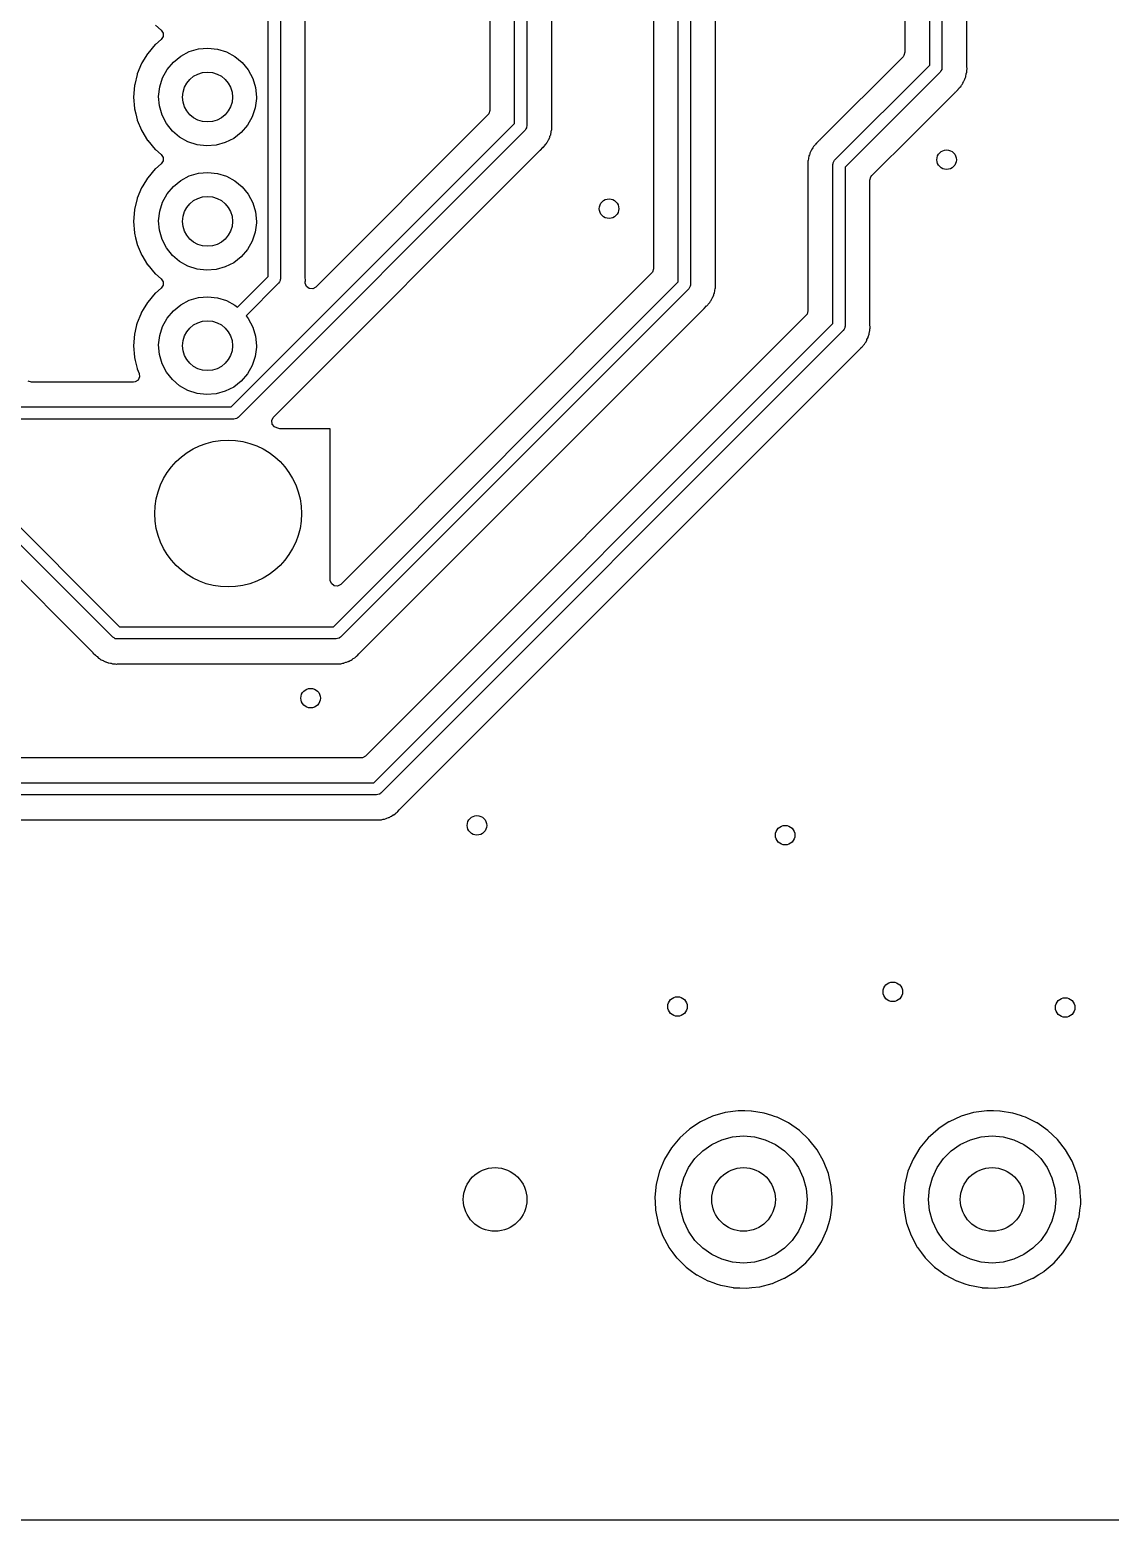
# Model space of a CAD drawing. Extents: x 3.43 to 6.79, y -5.81 to -1.74.
# Drawn here: x 4.605 to 5.474, y -5.815 to -4.616 of the extents above; entities that cross this region are included whole.
import ezdxf

# ---------------------------------------------------------------- set-up
doc = ezdxf.new("R2010")
doc.units = 0
doc.header["$MEASUREMENT"] = 0
doc.layers.add('BLACK', color=7, linetype='CONTINUOUS')

msp = doc.modelspace()

# ---------------------------------------------------------------- linework, layer by layer
at = {"layer": 'BLACK', "linetype": 'CONTINUOUS'}
for p, q in [((5.12657, -4.81867), (5.12657, -4.3933)), ((5.13642, -4.39319), (5.13642, -4.82071)), ((5.10656, -4.41107), (5.10656, -4.80832)), ((5.15644, -4.8193), (5.15644, -4.41108)), ((4.99484, -4.69127), (4.99484, -4.43251)), ((5.00469, -4.43251), (5.00469, -4.69331)), ((5.0247, -4.6919), (5.0247, -4.44522)), ((4.79657, -4.8143), (4.79657, -4.4878)), ((4.80642, -4.48983), (4.80642, -4.81634)), ((4.82644, -4.81493), (4.82644, -4.50018)), ((5.32894, -4.64442), (5.32894, -4.58604)), ((5.33878, -4.5861), (5.33878, -4.64646)), ((4.97482, -4.59885), (4.97482, -4.68092)), ((5.30892, -4.60313), (5.30892, -4.63407)), ((5.3588, -4.64505), (5.3588, -4.60313)), ((4.70581, -4.61229), (4.71047, -4.61626)), ((4.71047, -4.62381), (4.70581, -4.62778)), ((4.71047, -4.61626), (4.712, -4.6186)), ((4.71202, -4.6214), (4.71047, -4.62381)), ((4.712, -4.6186), (4.71202, -4.6214)), ((4.69949, -4.63518), (4.69497, -4.64257)), ((4.6996, -4.63502), (4.69949, -4.63518)), ((4.69949, -4.63518), (4.69949, -4.63518)), ((4.70567, -4.62791), (4.6996, -4.63502)), ((4.70581, -4.62778), (4.70567, -4.62791)), ((4.70581, -4.62778), (4.70581, -4.62778)), ((4.72025, -4.64191), (4.72623, -4.63709)), ((4.72623, -4.63709), (4.73304, -4.63353)), ((4.73304, -4.63353), (4.74041, -4.63136)), ((4.74041, -4.63136), (4.74807, -4.63067)), ((4.74807, -4.63067), (4.75571, -4.63147)), ((4.75571, -4.63147), (4.76305, -4.63374)), ((4.76305, -4.63374), (4.76981, -4.6374)), ((4.76981, -4.6374), (4.77573, -4.64229)), ((5.30746, -4.63758), (5.24046, -4.70458)), ((5.30813, -4.63675), (5.30746, -4.63758)), ((5.30892, -4.63407), (5.30813, -4.63675)), ((4.69127, -4.65129), (4.69113, -4.65163)), ((4.69464, -4.64317), (4.69127, -4.65129)), ((4.69471, -4.64299), (4.69464, -4.64317)), ((4.69464, -4.64317), (4.69464, -4.64317)), ((4.69497, -4.64257), (4.69471, -4.64299)), ((4.7116, -4.65453), (4.71531, -4.64779)), ((4.71531, -4.64779), (4.72025, -4.64191)), ((4.77573, -4.64229), (4.78058, -4.64825)), ((4.78058, -4.64825), (4.78419, -4.65503)), ((5.25243, -4.72093), (5.32894, -4.64442)), ((5.33734, -4.64994), (5.26083, -4.72645)), ((5.33792, -4.64887), (5.33734, -4.64994)), ((5.33858, -4.64785), (5.33792, -4.64887)), ((5.33861, -4.6476), (5.33858, -4.64785)), ((5.33867, -4.64751), (5.33861, -4.6476)), ((5.33878, -4.64646), (5.33865, -4.64732)), ((5.33865, -4.64732), (5.33867, -4.64751)), ((5.35827, -4.65175), (5.35837, -4.65129)), ((5.35837, -4.65129), (5.35872, -4.64991)), ((5.35872, -4.64991), (5.3588, -4.64961)), ((5.35872, -4.64991), (5.35872, -4.64991)), ((5.35882, -4.64551), (5.3588, -4.64505)), ((5.3588, -4.64881), (5.35886, -4.64803)), ((5.3588, -4.64961), (5.3588, -4.64881)), ((5.35899, -4.64725), (5.35882, -4.64551)), ((5.35886, -4.64803), (5.35894, -4.64755)), ((5.35894, -4.64755), (5.35899, -4.64725)), ((4.68895, -4.66072), (4.68822, -4.67004)), ((4.68915, -4.65988), (4.68895, -4.66072)), ((4.69109, -4.65182), (4.68915, -4.65988)), ((4.69113, -4.65163), (4.69109, -4.65182)), ((4.70843, -4.66949), (4.70928, -4.66185)), ((4.70928, -4.66185), (4.7116, -4.65453)), ((4.78419, -4.65503), (4.78641, -4.66239)), ((4.78641, -4.66239), (4.78716, -4.67004)), ((5.35183, -4.66376), (5.3526, -4.66298)), ((5.3526, -4.66298), (5.3527, -4.66286)), ((5.3527, -4.66286), (5.353, -4.6625)), ((5.353, -4.6625), (5.35398, -4.66146)), ((5.35398, -4.66146), (5.3542, -4.66123)), ((5.3542, -4.66123), (5.35435, -4.66096)), ((5.35435, -4.66096), (5.35458, -4.66053)), ((5.35435, -4.66096), (5.35435, -4.66096)), ((5.35458, -4.66053), (5.35501, -4.65988)), ((5.35501, -4.65988), (5.35531, -4.6595)), ((5.35531, -4.6595), (5.3555, -4.65925)), ((5.3555, -4.65925), (5.35562, -4.65897)), ((5.35562, -4.65897), (5.35619, -4.65766)), ((5.35562, -4.65897), (5.35562, -4.65897)), ((5.35619, -4.65766), (5.35639, -4.65724)), ((5.35639, -4.65724), (5.35723, -4.65571)), ((5.35723, -4.65571), (5.35743, -4.65494)), ((5.35743, -4.65494), (5.35768, -4.6542)), ((5.35768, -4.6542), (5.35788, -4.65376)), ((5.35788, -4.65376), (5.358, -4.65347)), ((5.35788, -4.65376), (5.35788, -4.65376)), ((5.358, -4.65347), (5.35805, -4.65316)), ((5.35805, -4.65316), (5.35827, -4.65175)), ((5.35805, -4.65316), (5.35805, -4.65316)), ((4.68822, -4.67004), (4.68895, -4.67935)), ((4.70907, -4.67714), (4.70843, -4.66949)), ((4.78715, -4.67113), (4.78618, -4.67876)), ((4.78716, -4.67004), (4.78715, -4.67113)), ((5.31523, -4.70036), (5.3493, -4.66629)), ((5.3493, -4.66629), (5.34963, -4.66599)), ((5.34963, -4.66599), (5.34988, -4.66583)), ((5.34988, -4.66583), (5.35015, -4.66554)), ((5.35015, -4.66554), (5.35172, -4.66387)), ((5.35172, -4.66387), (5.35183, -4.66376)), ((4.68895, -4.67935), (4.689, -4.67954)), ((4.689, -4.67954), (4.689, -4.67954)), ((4.689, -4.67954), (4.68997, -4.6836)), ((4.68997, -4.6836), (4.69113, -4.68844)), ((4.71119, -4.68453), (4.70907, -4.67714)), ((4.7147, -4.69136), (4.71119, -4.68453)), ((4.78376, -4.68605), (4.77996, -4.69273)), ((4.78618, -4.67876), (4.78376, -4.68605)), ((4.97337, -4.68443), (4.83491, -4.82289)), ((4.97404, -4.6836), (4.97337, -4.68443)), ((4.97482, -4.68092), (4.97404, -4.6836)), ((4.69113, -4.68844), (4.69121, -4.68862)), ((4.69121, -4.68862), (4.69121, -4.68862)), ((4.69121, -4.68862), (4.69456, -4.69672)), ((4.69456, -4.69672), (4.69471, -4.69708)), ((4.69471, -4.69708), (4.69481, -4.69725)), ((4.69481, -4.69725), (4.69949, -4.70489)), ((4.71947, -4.69738), (4.7147, -4.69136)), ((4.72532, -4.70236), (4.71947, -4.69738)), ((4.76682, -4.91929), (4.99484, -4.69127)), ((4.77494, -4.69855), (4.76889, -4.70328)), ((5.00324, -4.69679), (4.77234, -4.92769)), ((4.77996, -4.69273), (4.77494, -4.69855)), ((5.00382, -4.69572), (5.00324, -4.69679)), ((5.00448, -4.6947), (5.00382, -4.69572)), ((5.00452, -4.69445), (5.00448, -4.6947)), ((5.00457, -4.69436), (5.00452, -4.69445)), ((5.00469, -4.69331), (5.00456, -4.69417)), ((5.00456, -4.69417), (5.00457, -4.69436)), ((5.02395, -4.70001), (5.02418, -4.6986)), ((5.02418, -4.6986), (5.02427, -4.69814)), ((5.02427, -4.69814), (5.02463, -4.69676)), ((5.02463, -4.69676), (5.0247, -4.69646)), ((5.02463, -4.69676), (5.02463, -4.69676)), ((5.02473, -4.69236), (5.0247, -4.6919)), ((5.0247, -4.69566), (5.02477, -4.69488)), ((5.0247, -4.69646), (5.0247, -4.69566)), ((5.02489, -4.6941), (5.02473, -4.69236)), ((5.02477, -4.69488), (5.02484, -4.6944)), ((5.02484, -4.6944), (5.02489, -4.6941)), ((4.69949, -4.70489), (4.69949, -4.70489)), ((4.69949, -4.70489), (4.6996, -4.70505)), ((4.6996, -4.70505), (4.70567, -4.71216)), ((4.73203, -4.70611), (4.72532, -4.70236)), ((4.73934, -4.70849), (4.73203, -4.70611)), ((4.74697, -4.7094), (4.73934, -4.70849)), ((4.75463, -4.70881), (4.74697, -4.7094)), ((4.76203, -4.70674), (4.75463, -4.70881)), ((4.76889, -4.70328), (4.76203, -4.70674)), ((5.01579, -4.71268), (5.01762, -4.71072)), ((5.01762, -4.71072), (5.01773, -4.71061)), ((5.01773, -4.71061), (5.01851, -4.70983)), ((5.01851, -4.70983), (5.01861, -4.70971)), ((5.01861, -4.70971), (5.01891, -4.70935)), ((5.01891, -4.70935), (5.0201, -4.70808)), ((5.0201, -4.70808), (5.02025, -4.70781)), ((5.02025, -4.70781), (5.02049, -4.70738)), ((5.02049, -4.70738), (5.02091, -4.70673)), ((5.02091, -4.70673), (5.02121, -4.70635)), ((5.02121, -4.70635), (5.0214, -4.7061)), ((5.02121, -4.70635), (5.02121, -4.70635)), ((5.0214, -4.7061), (5.02209, -4.70451)), ((5.02209, -4.70451), (5.0223, -4.70409)), ((5.0223, -4.70409), (5.02299, -4.70284)), ((5.02299, -4.70283), (5.02314, -4.70256)), ((5.02299, -4.70284), (5.02299, -4.70283)), ((5.02314, -4.70256), (5.02334, -4.70179)), ((5.02334, -4.70179), (5.02359, -4.70105)), ((5.02359, -4.70105), (5.02378, -4.70061)), ((5.02378, -4.70061), (5.0239, -4.70032)), ((5.02378, -4.70061), (5.02378, -4.70061)), ((5.0239, -4.70032), (5.02395, -4.70001)), ((5.02395, -4.70001), (5.02395, -4.70001)), ((5.23476, -4.71098), (5.23427, -4.71161)), ((5.23518, -4.71033), (5.23476, -4.71098)), ((5.23542, -4.70991), (5.23518, -4.71033)), ((5.23557, -4.70963), (5.23542, -4.70991)), ((5.23542, -4.70991), (5.23542, -4.70991)), ((5.23676, -4.70836), (5.23557, -4.70963)), ((5.23706, -4.70801), (5.23676, -4.70836)), ((5.23716, -4.70788), (5.23706, -4.70801)), ((5.23794, -4.70711), (5.23716, -4.70788)), ((5.23805, -4.70699), (5.23794, -4.70711)), ((5.23967, -4.70527), (5.23805, -4.70699)), ((5.23988, -4.70504), (5.23967, -4.70527)), ((5.24014, -4.70488), (5.23988, -4.70504)), ((5.24046, -4.70458), (5.24014, -4.70488)), ((5.2823, -4.73329), (5.31523, -4.70036)), ((4.70567, -4.71216), (4.70581, -4.71229)), ((4.70581, -4.71229), (4.70581, -4.71229)), ((4.70581, -4.71229), (4.71047, -4.71626)), ((4.71047, -4.71626), (4.712, -4.7186)), ((4.71202, -4.7214), (4.71047, -4.72381)), ((4.712, -4.7186), (4.71202, -4.7214)), ((4.80085, -4.92749), (5.01521, -4.71314)), ((5.01521, -4.71314), (5.01553, -4.71284)), ((5.01553, -4.71284), (5.01579, -4.71268)), ((5.2309, -4.72283), (5.23078, -4.72362)), ((5.23096, -4.72206), (5.2309, -4.72283)), ((5.23104, -4.72096), (5.23096, -4.72126)), ((5.23096, -4.72126), (5.23096, -4.72206)), ((5.2314, -4.71957), (5.23104, -4.72096)), ((5.23149, -4.71912), (5.2314, -4.71957)), ((5.23172, -4.7177), (5.23149, -4.71912)), ((5.23176, -4.7174), (5.23172, -4.7177)), ((5.23172, -4.7177), (5.23172, -4.7177)), ((5.23208, -4.71666), (5.23176, -4.7174)), ((5.23233, -4.71593), (5.23208, -4.71666)), ((5.23245, -4.71546), (5.23233, -4.71593)), ((5.23253, -4.71516), (5.23245, -4.71546)), ((5.23245, -4.71546), (5.23245, -4.71546)), ((5.23337, -4.71363), (5.23253, -4.71516)), ((5.23358, -4.71321), (5.23337, -4.71363)), ((5.23414, -4.7119), (5.23358, -4.71321)), ((5.23427, -4.71161), (5.23414, -4.7119)), ((5.23414, -4.7119), (5.23414, -4.7119)), ((5.2511, -4.72336), (5.25115, -4.72326)), ((5.25115, -4.72326), (5.25119, -4.72301)), ((5.25119, -4.72301), (5.25184, -4.72199)), ((5.25184, -4.72199), (5.25243, -4.72093)), ((4.69949, -4.73518), (4.69559, -4.74155)), ((4.6996, -4.73502), (4.69949, -4.73518)), ((4.69949, -4.73518), (4.69949, -4.73518)), ((4.70567, -4.72791), (4.6996, -4.73502)), ((4.70581, -4.72778), (4.70567, -4.72791)), ((4.71047, -4.72381), (4.70581, -4.72778)), ((4.70581, -4.72778), (4.70581, -4.72778)), ((4.72623, -4.73709), (4.73304, -4.73353)), ((4.73304, -4.73353), (4.74041, -4.73136)), ((4.74041, -4.73136), (4.74807, -4.73067)), ((4.74807, -4.73067), (4.75571, -4.73147)), ((4.75571, -4.73147), (4.76305, -4.73374)), ((4.76305, -4.73374), (4.76981, -4.7374)), ((5.23078, -4.72362), (5.23081, -4.72393)), ((5.23081, -4.72393), (5.23094, -4.72535)), ((5.23094, -4.72535), (5.23096, -4.72582)), ((5.23096, -4.72582), (5.23096, -4.84195)), ((5.25098, -4.72441), (5.25111, -4.72354)), ((5.25098, -4.85229), (5.25098, -4.72441)), ((5.25111, -4.72354), (5.2511, -4.72336)), ((5.26083, -4.72645), (5.26083, -4.85433)), ((5.28085, -4.7368), (5.28163, -4.73411)), ((5.28163, -4.73411), (5.2823, -4.73329)), ((4.69464, -4.74317), (4.69121, -4.75145)), ((4.69471, -4.74299), (4.69464, -4.74317)), ((4.69464, -4.74317), (4.69464, -4.74317)), ((4.69559, -4.74155), (4.69471, -4.74299)), ((4.71531, -4.74779), (4.72025, -4.74191)), ((4.72025, -4.74191), (4.72623, -4.73709)), ((4.76981, -4.7374), (4.77573, -4.74229)), ((4.77573, -4.74229), (4.78058, -4.74825)), ((5.28085, -4.85292), (5.28085, -4.7368)), ((4.69109, -4.75182), (4.68906, -4.76028)), ((4.69113, -4.75163), (4.69109, -4.75182)), ((4.69121, -4.75145), (4.69113, -4.75163)), ((4.70928, -4.76185), (4.7116, -4.75453)), ((4.7116, -4.75453), (4.71531, -4.74779)), ((4.78058, -4.74825), (4.78419, -4.75503)), ((4.78419, -4.75503), (4.78641, -4.76239)), ((4.68895, -4.76072), (4.68822, -4.77004)), ((4.68822, -4.77004), (4.68895, -4.77935)), ((4.68906, -4.76028), (4.68895, -4.76072)), ((4.70843, -4.76949), (4.70928, -4.76185)), ((4.70907, -4.77714), (4.70843, -4.76949)), ((4.78715, -4.77113), (4.78618, -4.77876)), ((4.78641, -4.76239), (4.78716, -4.77004)), ((4.78716, -4.77004), (4.78715, -4.77113)), ((4.68895, -4.77935), (4.689, -4.77954)), ((4.689, -4.77954), (4.689, -4.77954)), ((4.689, -4.77954), (4.68992, -4.78341)), ((4.71119, -4.78453), (4.70907, -4.77714)), ((4.78618, -4.77876), (4.78376, -4.78605)), ((4.68992, -4.78341), (4.69113, -4.78844)), ((4.69113, -4.78844), (4.69121, -4.78862)), ((4.69121, -4.78862), (4.69121, -4.78862)), ((4.69121, -4.78862), (4.69438, -4.79629)), ((4.7147, -4.79136), (4.71119, -4.78453)), ((4.71947, -4.79738), (4.7147, -4.79136)), ((4.77996, -4.79273), (4.77494, -4.79855)), ((4.78376, -4.78605), (4.77996, -4.79273)), ((4.67144, -5.1045), (4.36833, -4.80139)), ((4.37673, -4.79587), (4.67696, -5.0961)), ((4.69438, -4.79629), (4.69471, -4.79708)), ((4.69471, -4.79708), (4.69481, -4.79725)), ((4.69481, -4.79725), (4.69949, -4.80489)), ((4.69949, -4.80489), (4.69949, -4.80489)), ((4.69949, -4.80489), (4.6996, -4.80505)), ((4.6996, -4.80505), (4.70567, -4.81216)), ((4.72532, -4.80236), (4.71947, -4.79738)), ((4.73203, -4.80611), (4.72532, -4.80236)), ((4.73934, -4.80849), (4.73203, -4.80611)), ((4.76203, -4.80674), (4.75463, -4.80881)), ((4.76889, -4.80328), (4.76203, -4.80674)), ((4.77494, -4.79855), (4.76889, -4.80328)), ((4.35517, -4.81655), (4.65509, -5.11647)), ((4.70567, -4.81216), (4.70581, -4.81229)), ((4.70581, -4.81229), (4.70581, -4.81229)), ((4.70581, -4.81229), (4.71047, -4.81626)), ((4.71047, -4.81626), (4.712, -4.8186)), ((4.712, -4.8186), (4.71202, -4.8214)), ((4.74697, -4.8094), (4.73934, -4.80849)), ((4.75463, -4.80881), (4.74697, -4.8094)), ((4.77182, -4.83906), (4.79657, -4.8143)), ((4.80556, -4.81875), (4.80498, -4.81982)), ((4.80621, -4.81774), (4.80556, -4.81875)), ((4.80625, -4.81748), (4.80621, -4.81774)), ((4.8063, -4.81739), (4.80625, -4.81748)), ((4.80642, -4.81634), (4.80629, -4.81721)), ((4.80629, -4.81721), (4.8063, -4.81739)), ((4.82646, -4.8154), (4.82644, -4.81493)), ((4.82644, -4.81869), (4.8265, -4.81792)), ((4.82644, -4.81939), (4.82644, -4.81869)), ((4.82662, -4.81713), (4.82646, -4.8154)), ((4.8265, -4.81792), (4.82657, -4.81744)), ((4.82657, -4.81744), (4.82662, -4.81713)), ((4.84914, -5.0961), (5.12657, -4.81867)), ((5.1051, -4.81183), (4.85492, -5.06201)), ((5.10577, -4.811), (5.1051, -4.81183)), ((5.10656, -4.80832), (5.10577, -4.811)), ((4.70567, -4.82791), (4.6996, -4.83502)), ((4.70581, -4.82778), (4.70567, -4.82791)), ((4.71047, -4.82381), (4.70581, -4.82778)), ((4.70581, -4.82778), (4.70581, -4.82778)), ((4.71202, -4.8214), (4.71047, -4.82381)), ((4.74041, -4.83136), (4.74807, -4.83067)), ((4.74807, -4.83067), (4.75571, -4.83147)), ((4.80498, -4.81982), (4.77877, -4.84602)), ((4.82645, -4.81974), (4.82644, -4.81939)), ((4.82743, -4.82236), (4.82645, -4.81974)), ((4.82966, -4.82403), (4.82743, -4.82236)), ((4.83245, -4.82423), (4.82966, -4.82403)), ((4.83491, -4.82289), (4.83245, -4.82423)), ((5.13498, -4.82419), (4.85466, -5.1045)), ((5.13556, -4.82312), (5.13498, -4.82419)), ((5.13621, -4.82211), (5.13556, -4.82312)), ((5.13625, -4.82185), (5.13621, -4.82211)), ((5.1363, -4.82176), (5.13625, -4.82185)), ((5.13642, -4.82071), (5.13629, -4.82158)), ((5.13629, -4.82158), (5.1363, -4.82176)), ((5.15403, -4.83149), (5.15472, -4.83024)), ((5.15472, -4.83024), (5.15487, -4.82996)), ((5.15472, -4.83024), (5.15472, -4.83024)), ((5.15487, -4.82996), (5.15507, -4.82919)), ((5.15507, -4.82919), (5.15532, -4.82845)), ((5.15532, -4.82845), (5.15551, -4.82801)), ((5.15551, -4.82801), (5.15564, -4.82772)), ((5.15551, -4.82801), (5.15551, -4.82801)), ((5.15564, -4.82772), (5.15569, -4.82741)), ((5.15569, -4.82741), (5.15591, -4.826)), ((5.15569, -4.82741), (5.15569, -4.82741)), ((5.15591, -4.826), (5.156, -4.82555)), ((5.156, -4.82555), (5.15636, -4.82416)), ((5.15636, -4.82416), (5.15644, -4.82386)), ((5.15636, -4.82416), (5.15636, -4.82416)), ((5.15646, -4.81977), (5.15644, -4.8193)), ((5.15644, -4.82306), (5.1565, -4.82229)), ((5.15644, -4.82386), (5.15644, -4.82306)), ((5.15662, -4.8215), (5.15646, -4.81977)), ((5.1565, -4.82229), (5.15657, -4.82181)), ((5.15657, -4.82181), (5.15662, -4.8215)), ((4.69464, -4.84317), (4.69403, -4.84463)), ((4.69471, -4.84299), (4.69464, -4.84317)), ((4.69464, -4.84317), (4.69464, -4.84317)), ((4.69603, -4.84084), (4.69471, -4.84299)), ((4.69949, -4.83518), (4.69603, -4.84084)), ((4.6996, -4.83502), (4.69949, -4.83518)), ((4.69949, -4.83518), (4.69949, -4.83518)), ((4.71531, -4.84779), (4.72025, -4.84191)), ((4.72025, -4.84191), (4.72623, -4.83709)), ((4.72623, -4.83709), (4.73304, -4.83353)), ((4.73304, -4.83353), (4.74041, -4.83136)), ((4.75571, -4.83147), (4.76305, -4.83374)), ((4.76305, -4.83374), (4.76981, -4.8374)), ((4.76981, -4.8374), (4.77182, -4.83906)), ((4.86981, -5.11766), (5.14694, -4.84054)), ((5.14694, -4.84054), (5.14727, -4.84024)), ((5.14727, -4.84024), (5.14752, -4.84008)), ((5.14752, -4.84008), (5.14936, -4.83812)), ((5.14936, -4.83812), (5.14947, -4.83801)), ((5.14947, -4.83801), (5.15024, -4.83723)), ((5.15024, -4.83723), (5.15034, -4.83711)), ((5.15034, -4.83711), (5.15064, -4.83675)), ((5.15064, -4.83675), (5.15162, -4.83571)), ((5.15162, -4.83571), (5.15183, -4.83549)), ((5.15183, -4.83549), (5.152, -4.83518)), ((5.152, -4.83518), (5.15222, -4.83479)), ((5.15222, -4.83479), (5.15265, -4.83414)), ((5.15265, -4.83414), (5.15294, -4.83375)), ((5.15294, -4.83375), (5.15313, -4.83351)), ((5.15294, -4.83375), (5.15294, -4.83375)), ((5.15313, -4.83351), (5.15383, -4.83191)), ((5.15383, -4.83191), (5.15403, -4.83149)), ((5.23096, -4.84195), (5.23018, -4.84463)), ((4.69071, -4.85339), (4.68949, -4.85849)), ((4.69113, -4.85163), (4.69071, -4.85339)), ((4.69403, -4.84463), (4.69113, -4.85163)), ((4.70928, -4.86185), (4.7116, -4.85453)), ((4.7116, -4.85453), (4.71531, -4.84779)), ((4.77877, -4.84602), (4.78058, -4.84825)), ((4.78058, -4.84825), (4.78419, -4.85503)), ((4.78419, -4.85503), (4.78641, -4.86239)), ((5.22951, -4.84545), (4.87482, -5.20014)), ((4.88166, -5.22161), (5.25098, -4.85229)), ((5.23018, -4.84463), (5.22951, -4.84545)), ((5.26083, -4.85433), (5.2607, -4.8552)), ((5.28087, -4.85339), (5.28085, -4.85292)), ((5.28103, -4.85512), (5.28087, -4.85339)), ((5.28098, -4.85543), (5.28103, -4.85512)), ((4.68895, -4.86072), (4.68822, -4.87004)), ((4.68949, -4.85849), (4.68895, -4.86072)), ((4.70843, -4.86949), (4.70928, -4.86185)), ((4.78641, -4.86239), (4.78716, -4.87004)), ((5.25939, -4.85781), (4.88718, -5.23002)), ((5.25997, -4.85675), (5.25939, -4.85781)), ((5.26062, -4.85573), (5.25997, -4.85675)), ((5.26066, -4.85548), (5.26062, -4.85573)), ((5.26071, -4.85538), (5.26066, -4.85548)), ((5.2607, -4.8552), (5.26071, -4.85538)), ((5.27707, -4.86774), (5.27754, -4.86713)), ((5.27754, -4.86713), (5.27767, -4.86684)), ((5.27767, -4.86684), (5.27824, -4.86553)), ((5.27767, -4.86684), (5.27767, -4.86684)), ((5.27824, -4.86553), (5.27844, -4.86511)), ((5.27844, -4.86511), (5.27928, -4.86359)), ((5.27928, -4.86359), (5.27948, -4.86281)), ((5.27948, -4.86281), (5.27973, -4.86208)), ((5.27973, -4.86208), (5.27992, -4.86163)), ((5.27992, -4.86163), (5.28005, -4.86134)), ((5.27992, -4.86163), (5.27992, -4.86163)), ((5.28005, -4.86134), (5.2801, -4.86104)), ((5.2801, -4.86104), (5.28032, -4.85963)), ((5.2801, -4.86104), (5.2801, -4.86104)), ((5.28032, -4.85963), (5.28041, -4.85917)), ((5.28041, -4.85917), (5.28077, -4.85778)), ((5.28077, -4.85778), (5.28085, -4.85748)), ((5.28077, -4.85778), (5.28077, -4.85778)), ((5.28085, -4.85668), (5.28091, -4.85591)), ((5.28085, -4.85748), (5.28085, -4.85668)), ((5.28091, -4.85591), (5.28098, -4.85543)), ((4.68822, -4.87004), (4.68895, -4.87935)), ((4.70907, -4.87714), (4.70843, -4.86949)), ((4.71119, -4.88453), (4.70907, -4.87714)), ((4.78618, -4.87876), (4.78376, -4.88605)), ((4.78715, -4.87113), (4.78618, -4.87876)), ((4.78716, -4.87004), (4.78715, -4.87113)), ((4.90233, -5.24317), (5.27135, -4.87416)), ((5.27135, -4.87416), (5.27167, -4.87386)), ((5.27167, -4.87386), (5.27193, -4.8737)), ((5.27193, -4.8737), (5.27264, -4.87294)), ((5.27264, -4.87294), (5.27377, -4.87175)), ((5.27377, -4.87175), (5.27387, -4.87163)), ((5.27387, -4.87163), (5.27465, -4.87086)), ((5.27465, -4.87086), (5.27475, -4.87073)), ((5.27475, -4.87073), (5.27505, -4.87038)), ((5.27505, -4.87038), (5.27549, -4.8699)), ((5.27549, -4.8699), (5.27624, -4.86911)), ((5.27624, -4.86911), (5.27639, -4.86883)), ((5.27639, -4.86883), (5.27663, -4.86841)), ((5.27639, -4.86883), (5.27639, -4.86883)), ((5.27663, -4.86841), (5.27706, -4.86776)), ((5.27706, -4.86776), (5.27707, -4.86774)), ((4.68895, -4.87935), (4.689, -4.87954)), ((4.689, -4.87954), (4.689, -4.87954)), ((4.689, -4.87954), (4.68958, -4.88199)), ((4.68958, -4.88199), (4.69113, -4.88844)), ((4.69113, -4.88844), (4.69121, -4.88862)), ((4.69121, -4.88862), (4.69121, -4.88862)), ((4.69121, -4.88862), (4.69278, -4.89241)), ((4.7147, -4.89136), (4.71119, -4.88453)), ((4.78376, -4.88605), (4.77996, -4.89273)), ((4.60609, -4.89927), (4.6034, -4.89848)), ((4.68819, -4.89927), (4.60609, -4.89927)), ((4.68942, -4.89912), (4.68819, -4.89927)), ((4.69182, -4.89769), (4.68942, -4.89912)), ((4.69308, -4.89519), (4.69182, -4.89769)), ((4.69278, -4.89241), (4.69308, -4.89519)), ((4.71947, -4.89738), (4.7147, -4.89136)), ((4.72532, -4.90236), (4.71947, -4.89738)), ((4.73203, -4.90611), (4.72532, -4.90236)), ((4.77494, -4.89855), (4.76889, -4.90328)), ((4.77996, -4.89273), (4.77494, -4.89855)), ((4.73934, -4.90849), (4.73203, -4.90611)), ((4.74697, -4.9094), (4.73934, -4.90849)), ((4.75463, -4.90881), (4.74697, -4.9094)), ((4.76203, -4.90674), (4.75463, -4.90881)), ((4.76889, -4.90328), (4.76203, -4.90674)), ((4.59574, -4.91929), (4.76682, -4.91929)), ((4.76886, -4.92913), (4.5937, -4.92913)), ((4.77002, -4.92879), (4.76886, -4.92913)), ((4.77121, -4.92854), (4.77002, -4.92879)), ((4.77141, -4.92839), (4.77121, -4.92854)), ((4.77152, -4.92835), (4.77141, -4.92839)), ((4.77164, -4.92822), (4.77152, -4.92835)), ((4.77234, -4.92769), (4.77164, -4.92822)), ((4.79944, -4.93035), (4.80057, -4.9278)), ((4.79987, -4.93312), (4.79944, -4.93035)), ((4.80173, -4.9352), (4.79987, -4.93312)), ((4.80057, -4.9278), (4.80085, -4.92749)), ((4.80341, -4.93625), (4.80173, -4.9352)), ((4.80604, -4.93701), (4.80341, -4.93625)), ((4.84646, -4.93701), (4.80604, -4.93701)), ((4.84646, -5.0585), (4.84646, -4.93701)), ((4.84647, -5.05885), (4.84646, -5.0585)), ((4.84745, -5.06147), (4.84647, -5.05885)), ((4.84968, -5.06315), (4.84745, -5.06147)), ((4.85247, -5.06335), (4.84968, -5.06315)), ((4.85492, -5.06201), (4.85247, -5.06335)), ((4.67251, -5.10508), (4.67144, -5.1045)), ((4.67352, -5.10574), (4.67251, -5.10508)), ((4.67378, -5.10578), (4.67352, -5.10574)), ((4.67387, -5.10583), (4.67378, -5.10578)), ((4.67405, -5.10582), (4.67387, -5.10583)), ((4.67492, -5.10594), (4.67405, -5.10582)), ((4.85118, -5.10594), (4.67492, -5.10594)), ((4.67696, -5.0961), (4.84914, -5.0961)), ((4.85234, -5.1056), (4.85118, -5.10594)), ((4.85353, -5.10535), (4.85234, -5.1056)), ((4.85373, -5.1052), (4.85353, -5.10535)), ((4.85384, -5.10516), (4.85373, -5.1052)), ((4.85396, -5.10503), (4.85384, -5.10516)), ((4.85466, -5.1045), (4.85396, -5.10503)), ((4.65509, -5.11647), (4.65539, -5.11679)), ((4.65539, -5.11679), (4.65555, -5.11705)), ((4.65555, -5.11705), (4.65578, -5.11726)), ((4.65578, -5.11726), (4.65751, -5.11888)), ((4.65751, -5.11888), (4.65762, -5.11899)), ((4.86839, -5.11935), (4.8695, -5.11801)), ((4.8695, -5.11801), (4.86981, -5.11766)), ((4.65762, -5.11899), (4.65839, -5.11977)), ((4.65839, -5.11977), (4.65852, -5.11987)), ((4.65852, -5.11987), (4.65888, -5.12017)), ((4.65888, -5.12017), (4.66014, -5.12136)), ((4.66014, -5.12136), (4.66042, -5.12151)), ((4.66042, -5.12151), (4.66084, -5.12175)), ((4.66084, -5.12175), (4.66149, -5.12217)), ((4.66149, -5.12217), (4.66212, -5.12266)), ((4.66212, -5.12266), (4.66372, -5.12335)), ((4.66372, -5.12335), (4.66414, -5.12356)), ((4.66414, -5.12356), (4.66567, -5.1244)), ((4.66567, -5.1244), (4.66597, -5.12448)), ((4.66597, -5.12448), (4.66597, -5.12448)), ((4.66597, -5.12448), (4.66644, -5.1246)), ((4.66644, -5.1246), (4.66718, -5.12485)), ((4.66718, -5.12485), (4.66791, -5.12516)), ((4.66791, -5.12516), (4.66822, -5.12521)), ((4.66822, -5.12521), (4.66822, -5.12521)), ((4.66822, -5.12521), (4.66963, -5.12544)), ((4.66963, -5.12544), (4.67008, -5.12553)), ((4.67008, -5.12553), (4.67134, -5.12585)), ((4.67134, -5.12585), (4.67177, -5.12596)), ((4.67177, -5.12596), (4.67257, -5.12596)), ((4.67257, -5.12596), (4.67334, -5.12603)), ((4.67334, -5.12603), (4.67413, -5.12615)), ((4.67413, -5.12615), (4.67444, -5.12612)), ((4.67444, -5.12612), (4.67518, -5.12605)), ((4.67518, -5.12605), (4.67586, -5.12599)), ((4.67586, -5.12599), (4.67633, -5.12596)), ((4.67633, -5.12596), (4.84808, -5.12596)), ((4.84808, -5.12596), (4.84852, -5.12599)), ((4.84852, -5.12599), (4.84882, -5.12605)), ((4.84882, -5.12605), (4.84913, -5.12604)), ((4.84913, -5.12604), (4.8515, -5.12597)), ((4.84913, -5.12604), (4.84913, -5.12604)), ((4.8515, -5.12597), (4.85165, -5.12596)), ((4.85165, -5.12596), (4.85275, -5.12596)), ((4.85275, -5.12596), (4.85291, -5.12594)), ((4.85291, -5.12594), (4.85337, -5.12591)), ((4.85291, -5.12594), (4.85291, -5.12594)), ((4.85337, -5.12591), (4.85464, -5.12587)), ((4.85464, -5.12587), (4.8548, -5.12586)), ((4.8548, -5.12586), (4.85511, -5.12585)), ((4.85511, -5.12585), (4.85588, -5.12563)), ((4.85588, -5.12563), (4.85664, -5.12547)), ((4.85664, -5.12547), (4.85712, -5.12541)), ((4.85712, -5.12541), (4.85743, -5.12537)), ((4.85712, -5.12541), (4.85712, -5.12541)), ((4.85743, -5.12537), (4.85772, -5.12526)), ((4.85772, -5.12526), (4.85905, -5.12473)), ((4.85772, -5.12526), (4.85772, -5.12526)), ((4.85905, -5.12473), (4.85949, -5.12458)), ((4.85949, -5.12458), (4.86087, -5.12418)), ((4.86087, -5.12418), (4.86117, -5.1241)), ((4.86087, -5.12418), (4.86087, -5.12418)), ((4.86117, -5.1241), (4.86143, -5.12394)), ((4.86143, -5.12394), (4.86185, -5.12369)), ((4.86143, -5.12394), (4.86143, -5.12394)), ((4.86185, -5.12369), (4.86255, -5.12335)), ((4.86255, -5.12335), (4.86329, -5.12305)), ((4.86329, -5.12305), (4.86409, -5.12247)), ((4.86409, -5.12247), (4.8647, -5.12203)), ((4.8647, -5.12203), (4.86509, -5.12177)), ((4.86509, -5.12177), (4.86632, -5.12105)), ((4.86632, -5.12105), (4.86659, -5.12089)), ((4.86632, -5.12105), (4.86632, -5.12105)), ((4.86659, -5.12089), (4.86715, -5.12032)), ((4.86715, -5.12032), (4.86774, -5.11982)), ((4.86774, -5.11982), (4.86781, -5.11977)), ((4.86781, -5.11977), (4.86839, -5.11935)), ((4.87132, -5.20159), (4.47619, -5.20159)), ((4.87237, -5.20148), (4.87132, -5.20159)), ((4.87482, -5.20014), (4.87237, -5.20148)), ((4.4585, -5.22161), (4.88166, -5.22161)), ((4.8837, -5.23146), (4.45849, -5.23146)), ((4.88486, -5.23112), (4.8837, -5.23146)), ((4.88605, -5.23086), (4.88486, -5.23112)), ((4.88625, -5.23071), (4.88605, -5.23086)), ((4.88636, -5.23068), (4.88625, -5.23071)), ((4.88648, -5.23054), (4.88636, -5.23068)), ((4.88718, -5.23002), (4.88648, -5.23054)), ((4.88995, -5.25088), (4.89024, -5.25077)), ((4.89024, -5.25077), (4.89157, -5.25024)), ((4.89024, -5.25077), (4.89024, -5.25077)), ((4.89157, -5.25024), (4.89201, -5.25009)), ((4.89201, -5.25009), (4.89339, -5.24969)), ((4.89339, -5.24969), (4.89368, -5.24961)), ((4.89339, -5.24969), (4.89339, -5.24969)), ((4.89368, -5.24961), (4.89395, -5.24945)), ((4.89395, -5.24945), (4.89437, -5.2492)), ((4.89395, -5.24945), (4.89395, -5.24945)), ((4.89437, -5.2492), (4.89507, -5.24886)), ((4.89507, -5.24886), (4.89581, -5.24857)), ((4.89581, -5.24857), (4.89722, -5.24754)), ((4.89722, -5.24754), (4.89761, -5.24729)), ((4.89761, -5.24729), (4.89884, -5.24656)), ((4.89884, -5.24656), (4.89911, -5.2464)), ((4.89884, -5.24656), (4.89884, -5.24656)), ((4.89911, -5.2464), (4.89967, -5.24584)), ((4.89967, -5.24584), (4.90026, -5.24533)), ((4.90026, -5.24533), (4.90066, -5.24504)), ((4.90066, -5.24504), (4.90091, -5.24486)), ((4.90091, -5.24486), (4.90202, -5.24352)), ((4.90202, -5.24352), (4.90233, -5.24317)), ((4.47619, -5.25148), (4.8806, -5.25148)), ((4.8806, -5.25148), (4.88104, -5.2515)), ((4.88104, -5.2515), (4.88133, -5.25156)), ((4.88133, -5.25156), (4.88165, -5.25155)), ((4.88165, -5.25155), (4.88402, -5.25148)), ((4.88165, -5.25155), (4.88165, -5.25155)), ((4.88402, -5.25148), (4.88417, -5.25148)), ((4.88417, -5.25148), (4.88527, -5.25148)), ((4.88527, -5.25148), (4.88542, -5.25146)), ((4.88542, -5.25146), (4.88543, -5.25146)), ((4.88543, -5.25146), (4.88589, -5.25142)), ((4.88589, -5.25142), (4.88716, -5.25138)), ((4.88716, -5.25138), (4.88732, -5.25137)), ((4.88732, -5.25137), (4.88763, -5.25137)), ((4.88763, -5.25137), (4.8884, -5.25114)), ((4.8884, -5.25114), (4.88916, -5.25098)), ((4.88916, -5.25098), (4.88964, -5.25092)), ((4.88964, -5.25092), (4.88995, -5.25088)), ((4.88964, -5.25092), (4.88964, -5.25092)), ((5.15412, -5.48993), (5.14451, -5.49436)), ((5.16428, -5.48697), (5.15412, -5.48993)), ((5.17477, -5.48554), (5.16428, -5.48697)), ((5.17496, -5.48554), (5.17477, -5.48554)), ((5.18022, -5.48561), (5.17496, -5.48554)), ((5.17496, -5.48554), (5.17496, -5.48554)), ((5.18535, -5.48568), (5.18022, -5.48561)), ((5.18553, -5.48571), (5.18535, -5.48568)), ((5.19562, -5.48735), (5.18553, -5.48571)), ((5.18553, -5.48571), (5.18553, -5.48571)), ((5.1958, -5.48738), (5.19562, -5.48735)), ((5.19562, -5.48735), (5.19562, -5.48735)), ((5.20187, -5.48932), (5.1958, -5.48738)), ((5.204, -5.49001), (5.20187, -5.48932)), ((5.20588, -5.49061), (5.204, -5.49001)), ((5.35412, -5.48993), (5.34451, -5.49436)), ((5.36428, -5.48697), (5.35412, -5.48993)), ((5.37477, -5.48554), (5.36428, -5.48697)), ((5.37496, -5.48554), (5.37477, -5.48554)), ((5.38022, -5.48561), (5.37496, -5.48554)), ((5.37496, -5.48554), (5.37496, -5.48554)), ((5.38535, -5.48568), (5.38022, -5.48561)), ((5.38553, -5.48571), (5.38535, -5.48568)), ((5.39562, -5.48735), (5.38553, -5.48571)), ((5.38553, -5.48571), (5.38553, -5.48571)), ((5.3958, -5.48738), (5.39562, -5.48735)), ((5.39562, -5.48735), (5.39562, -5.48735)), ((5.40187, -5.48932), (5.3958, -5.48738)), ((5.404, -5.49001), (5.40187, -5.48932)), ((5.40588, -5.49061), (5.404, -5.49001)), ((5.13566, -5.50016), (5.12777, -5.50721)), ((5.13582, -5.50006), (5.13566, -5.50016)), ((5.14436, -5.49446), (5.13582, -5.50006)), ((5.13582, -5.50006), (5.13582, -5.50006)), ((5.14451, -5.49436), (5.14436, -5.49446)), ((5.20604, -5.49069), (5.20588, -5.49061)), ((5.2152, -5.4952), (5.20604, -5.49069)), ((5.20604, -5.49069), (5.20604, -5.49069)), ((5.21537, -5.49529), (5.2152, -5.4952)), ((5.22406, -5.50132), (5.21537, -5.49529)), ((5.23177, -5.50857), (5.22406, -5.50132)), ((5.33566, -5.50016), (5.32777, -5.50721)), ((5.33582, -5.50006), (5.33566, -5.50016)), ((5.34436, -5.49446), (5.33582, -5.50006)), ((5.33582, -5.50006), (5.33582, -5.50006)), ((5.34451, -5.49436), (5.34436, -5.49446)), ((5.40604, -5.49069), (5.40588, -5.49061)), ((5.4152, -5.4952), (5.40604, -5.49069)), ((5.40604, -5.49069), (5.40604, -5.49069)), ((5.41537, -5.49529), (5.4152, -5.4952)), ((5.42406, -5.50132), (5.41537, -5.49529)), ((5.43177, -5.50857), (5.42406, -5.50132)), ((5.12777, -5.50721), (5.121, -5.51534)), ((5.14623, -5.5176), (5.15354, -5.51248)), ((5.15354, -5.51248), (5.16162, -5.50871)), ((5.16162, -5.50871), (5.17024, -5.5064)), ((5.17024, -5.5064), (5.17913, -5.50563)), ((5.17913, -5.50563), (5.18802, -5.5064)), ((5.18802, -5.5064), (5.19663, -5.50871)), ((5.19663, -5.50871), (5.20472, -5.51248)), ((5.20472, -5.51248), (5.21203, -5.5176)), ((5.23832, -5.51688), (5.23177, -5.50857)), ((5.32777, -5.50721), (5.321, -5.51534)), ((5.34623, -5.5176), (5.35354, -5.51248)), ((5.35354, -5.51248), (5.36162, -5.50871)), ((5.36162, -5.50871), (5.37024, -5.5064)), ((5.37024, -5.5064), (5.37913, -5.50563)), ((5.37913, -5.50563), (5.38802, -5.5064)), ((5.38802, -5.5064), (5.39663, -5.50871)), ((5.39663, -5.50871), (5.40472, -5.51248)), ((5.40472, -5.51248), (5.41203, -5.5176)), ((5.43832, -5.51688), (5.43177, -5.50857)), ((5.11551, -5.52439), (5.11142, -5.53415)), ((5.121, -5.51534), (5.11551, -5.52439)), ((5.13481, -5.53122), (5.13992, -5.52391)), ((5.13992, -5.52391), (5.14623, -5.5176)), ((5.21203, -5.5176), (5.21834, -5.52391)), ((5.21834, -5.52391), (5.22345, -5.53122)), ((5.24357, -5.52607), (5.23832, -5.51688)), ((5.24741, -5.53593), (5.24357, -5.52607)), ((5.31551, -5.52439), (5.31142, -5.53415)), ((5.321, -5.51534), (5.31551, -5.52439)), ((5.33481, -5.53122), (5.33992, -5.52391)), ((5.33992, -5.52391), (5.34623, -5.5176)), ((5.41203, -5.5176), (5.41834, -5.52391)), ((5.41834, -5.52391), (5.42345, -5.53122)), ((5.44357, -5.52607), (5.43832, -5.51688)), ((5.44741, -5.53593), (5.44357, -5.52607)), ((5.11142, -5.53415), (5.10881, -5.54441)), ((5.13104, -5.5393), (5.13481, -5.53122)), ((5.22345, -5.53122), (5.22722, -5.5393)), ((5.24975, -5.54625), (5.24741, -5.53593)), ((5.31142, -5.53415), (5.30881, -5.54441)), ((5.33104, -5.5393), (5.33481, -5.53122)), ((5.42345, -5.53122), (5.42722, -5.5393)), ((5.44975, -5.54625), (5.44741, -5.53593)), ((5.10881, -5.54441), (5.10775, -5.55494)), ((5.12795, -5.55681), (5.12873, -5.54792)), ((5.12873, -5.54792), (5.13104, -5.5393)), ((5.22722, -5.5393), (5.22953, -5.54792)), ((5.22953, -5.54792), (5.23031, -5.55681)), ((5.25039, -5.55494), (5.24975, -5.54625)), ((5.30881, -5.54441), (5.30775, -5.55494)), ((5.32795, -5.55681), (5.32873, -5.54792)), ((5.32873, -5.54792), (5.33104, -5.5393)), ((5.42722, -5.5393), (5.42953, -5.54792)), ((5.42953, -5.54792), (5.43031, -5.55681)), ((5.45039, -5.55494), (5.44975, -5.54625)), ((5.10775, -5.55494), (5.10776, -5.55512)), ((5.10776, -5.55512), (5.10794, -5.55875)), ((5.10776, -5.55512), (5.10776, -5.55512)), ((5.10794, -5.55875), (5.10826, -5.56551)), ((5.12873, -5.56569), (5.12795, -5.55681)), ((5.23031, -5.55681), (5.22953, -5.56569)), ((5.24982, -5.56537), (5.25042, -5.56067)), ((5.25053, -5.55681), (5.25039, -5.55494)), ((5.25042, -5.56067), (5.25043, -5.56054)), ((5.25042, -5.56067), (5.25042, -5.56067)), ((5.25043, -5.56054), (5.25048, -5.55885)), ((5.25048, -5.55885), (5.25053, -5.55693)), ((5.25053, -5.55693), (5.25053, -5.55681)), ((5.30775, -5.55494), (5.30776, -5.55512)), ((5.30776, -5.55512), (5.30794, -5.55875)), ((5.30776, -5.55512), (5.30776, -5.55512)), ((5.30794, -5.55875), (5.30826, -5.56551)), ((5.32873, -5.56569), (5.32795, -5.55681)), ((5.43031, -5.55681), (5.42953, -5.56569)), ((5.44982, -5.56537), (5.45042, -5.56067)), ((5.45053, -5.55681), (5.45039, -5.55494)), ((5.45042, -5.56067), (5.45043, -5.56054)), ((5.45042, -5.56067), (5.45042, -5.56067)), ((5.45043, -5.56054), (5.45048, -5.55885)), ((5.45048, -5.55885), (5.45053, -5.55693)), ((5.45053, -5.55693), (5.45053, -5.55681)), ((5.10826, -5.56551), (5.11033, -5.57589)), ((5.13104, -5.57431), (5.12873, -5.56569)), ((5.13481, -5.5824), (5.13104, -5.57431)), ((5.22722, -5.57431), (5.22345, -5.5824)), ((5.22953, -5.56569), (5.22722, -5.57431)), ((5.24768, -5.57606), (5.24905, -5.57122)), ((5.24905, -5.57122), (5.2491, -5.57104)), ((5.24905, -5.57122), (5.24905, -5.57122)), ((5.2491, -5.57104), (5.24982, -5.56537)), ((5.30826, -5.56551), (5.31033, -5.57589)), ((5.33104, -5.57431), (5.32873, -5.56569)), ((5.33481, -5.5824), (5.33104, -5.57431)), ((5.42722, -5.57431), (5.42345, -5.5824)), ((5.42953, -5.56569), (5.42722, -5.57431)), ((5.44768, -5.57606), (5.44905, -5.57122)), ((5.44905, -5.57122), (5.4491, -5.57104)), ((5.44905, -5.57122), (5.44905, -5.57122)), ((5.4491, -5.57104), (5.44982, -5.56537)), ((5.11033, -5.57589), (5.1139, -5.58585)), ((5.1139, -5.58585), (5.11891, -5.59517)), ((5.13992, -5.58971), (5.13481, -5.5824)), ((5.22345, -5.5824), (5.21834, -5.58971)), ((5.24188, -5.59088), (5.24622, -5.58123)), ((5.24622, -5.58123), (5.24768, -5.57606)), ((5.31033, -5.57589), (5.3139, -5.58585)), ((5.3139, -5.58585), (5.31891, -5.59517)), ((5.33992, -5.58971), (5.33481, -5.5824)), ((5.42345, -5.5824), (5.41834, -5.58971)), ((5.44188, -5.59088), (5.44622, -5.58123)), ((5.44622, -5.58123), (5.44768, -5.57606)), ((5.11891, -5.59517), (5.11902, -5.59532)), ((5.11902, -5.59532), (5.11902, -5.59532)), ((5.11902, -5.59532), (5.12224, -5.59962)), ((5.14623, -5.59601), (5.13992, -5.58971)), ((5.15354, -5.60113), (5.14623, -5.59601)), ((5.21203, -5.59601), (5.20472, -5.60113)), ((5.21834, -5.58971), (5.21203, -5.59601)), ((5.23615, -5.59978), (5.24188, -5.59088)), ((5.31891, -5.59517), (5.31902, -5.59532)), ((5.31902, -5.59532), (5.31902, -5.59532)), ((5.31902, -5.59532), (5.32224, -5.59962)), ((5.34623, -5.59601), (5.33992, -5.58971)), ((5.35354, -5.60113), (5.34623, -5.59601)), ((5.41203, -5.59601), (5.40472, -5.60113)), ((5.41834, -5.58971), (5.41203, -5.59601)), ((5.43615, -5.59978), (5.44188, -5.59088)), ((5.12224, -5.59962), (5.12524, -5.60365)), ((5.12524, -5.60365), (5.12537, -5.60378)), ((5.12537, -5.60378), (5.12537, -5.60378)), ((5.12537, -5.60378), (5.13263, -5.61097)), ((5.16162, -5.6049), (5.15354, -5.60113)), ((5.17024, -5.60721), (5.16162, -5.6049)), ((5.17913, -5.60799), (5.17024, -5.60721)), ((5.18802, -5.60721), (5.17913, -5.60799)), ((5.19663, -5.6049), (5.18802, -5.60721)), ((5.20472, -5.60113), (5.19663, -5.6049)), ((5.2211, -5.61457), (5.22918, -5.60773)), ((5.22918, -5.60773), (5.23615, -5.59978)), ((5.32224, -5.59962), (5.32524, -5.60365)), ((5.32524, -5.60365), (5.32537, -5.60378)), ((5.32537, -5.60378), (5.32537, -5.60378)), ((5.32537, -5.60378), (5.33263, -5.61097)), ((5.36162, -5.6049), (5.35354, -5.60113)), ((5.37024, -5.60721), (5.36162, -5.6049)), ((5.37913, -5.60799), (5.37024, -5.60721)), ((5.38802, -5.60721), (5.37913, -5.60799)), ((5.39663, -5.6049), (5.38802, -5.60721)), ((5.40472, -5.60113), (5.39663, -5.6049)), ((5.4211, -5.61457), (5.42918, -5.60773)), ((5.42918, -5.60773), (5.43615, -5.59978)), ((5.13263, -5.61097), (5.13276, -5.6111)), ((5.13276, -5.6111), (5.13291, -5.61121)), ((5.13291, -5.61121), (5.13291, -5.61121)), ((5.13291, -5.61121), (5.13623, -5.61364)), ((5.13623, -5.61364), (5.14129, -5.61736)), ((5.14129, -5.61736), (5.14146, -5.61744)), ((5.14146, -5.61744), (5.14146, -5.61744)), ((5.14146, -5.61744), (5.1505, -5.6222)), ((5.1505, -5.6222), (5.15066, -5.62229)), ((5.15066, -5.62229), (5.15507, -5.62383)), ((5.20391, -5.62366), (5.21193, -5.62021)), ((5.21193, -5.62021), (5.2121, -5.62014)), ((5.21193, -5.62021), (5.21193, -5.62021)), ((5.2121, -5.62014), (5.21677, -5.61725)), ((5.21677, -5.61725), (5.22094, -5.61467)), ((5.22094, -5.61467), (5.2211, -5.61457)), ((5.22094, -5.61467), (5.22094, -5.61467)), ((5.33263, -5.61097), (5.33276, -5.6111)), ((5.33276, -5.6111), (5.33291, -5.61121)), ((5.33291, -5.61121), (5.33291, -5.61121)), ((5.33291, -5.61121), (5.33623, -5.61364)), ((5.33623, -5.61364), (5.34129, -5.61736)), ((5.34129, -5.61736), (5.34146, -5.61744)), ((5.34146, -5.61744), (5.34146, -5.61744)), ((5.34146, -5.61744), (5.3505, -5.6222)), ((5.3505, -5.6222), (5.35066, -5.62229)), ((5.35066, -5.62229), (5.35507, -5.62383)), ((5.40391, -5.62366), (5.41193, -5.62021)), ((5.41193, -5.62021), (5.4121, -5.62014)), ((5.41193, -5.62021), (5.41193, -5.62021)), ((5.4121, -5.62014), (5.41677, -5.61725)), ((5.41677, -5.61725), (5.42094, -5.61467)), ((5.42094, -5.61467), (5.4211, -5.61457)), ((5.42094, -5.61467), (5.42094, -5.61467)), ((5.15507, -5.62383), (5.15708, -5.62453)), ((5.15708, -5.62453), (5.16065, -5.62577)), ((5.16065, -5.62577), (5.16083, -5.62581)), ((5.16083, -5.62581), (5.17087, -5.62771)), ((5.17087, -5.62771), (5.17087, -5.62771)), ((5.17087, -5.62771), (5.17105, -5.62775)), ((5.17105, -5.62775), (5.17607, -5.62795)), ((5.17607, -5.62795), (5.18144, -5.62816)), ((5.18144, -5.62816), (5.18144, -5.62816)), ((5.18144, -5.62816), (5.18162, -5.62816)), ((5.18162, -5.62816), (5.18573, -5.62771)), ((5.18573, -5.62771), (5.19196, -5.62703)), ((5.19196, -5.62703), (5.19214, -5.62701)), ((5.19196, -5.62703), (5.19196, -5.62703)), ((5.19214, -5.62701), (5.19232, -5.62697)), ((5.19232, -5.62697), (5.2022, -5.62436)), ((5.2022, -5.62436), (5.20238, -5.62432)), ((5.2022, -5.62436), (5.2022, -5.62436)), ((5.20238, -5.62432), (5.20391, -5.62366)), ((5.35507, -5.62383), (5.35708, -5.62453)), ((5.35708, -5.62453), (5.36065, -5.62577)), ((5.36065, -5.62577), (5.36083, -5.62581)), ((5.36083, -5.62581), (5.37087, -5.62771)), ((5.37087, -5.62771), (5.37087, -5.62771)), ((5.37087, -5.62771), (5.37105, -5.62775)), ((5.37105, -5.62775), (5.37607, -5.62795)), ((5.37607, -5.62795), (5.38144, -5.62816)), ((5.38144, -5.62816), (5.38144, -5.62816)), ((5.38144, -5.62816), (5.38162, -5.62816)), ((5.38162, -5.62816), (5.38573, -5.62771)), ((5.38573, -5.62771), (5.39196, -5.62703)), ((5.39196, -5.62703), (5.39214, -5.62701)), ((5.39196, -5.62703), (5.39196, -5.62703)), ((5.39214, -5.62701), (5.39232, -5.62697)), ((5.39232, -5.62697), (5.4022, -5.62436)), ((5.4022, -5.62436), (5.40238, -5.62432)), ((5.4022, -5.62436), (5.4022, -5.62436)), ((5.40238, -5.62432), (5.40391, -5.62366)), ((6.73749, -5.81478), (3.48222, -5.81478))]:
    msp.add_line(p, q, dxfattribs=at)
at = {"layer": 'BLACK'}
for centre, radius in [((4.74779, -4.67004), 0.02008), ((5.34252, -4.72047), 0.00787), ((4.74779, -4.77004), 0.02008), ((5.07087, -4.75984), 0.00787), ((4.74779, -4.87004), 0.02008), ((4.76433, -5.00507), 0.05906), ((4.83071, -5.15354), 0.00787), ((4.96457, -5.25591), 0.00787), ((5.2126, -5.26378), 0.00787), ((5.29921, -5.38976), 0.00787), ((5.12598, -5.40157), 0.00787), ((5.43791, -5.4024), 0.00787), ((4.97913, -5.55681), 0.02559), ((5.17913, -5.55681), 0.02559), ((5.37913, -5.55681), 0.02559)]:
    msp.add_circle(centre, radius, dxfattribs=at)

doc.saveas('drawing.dxf')
